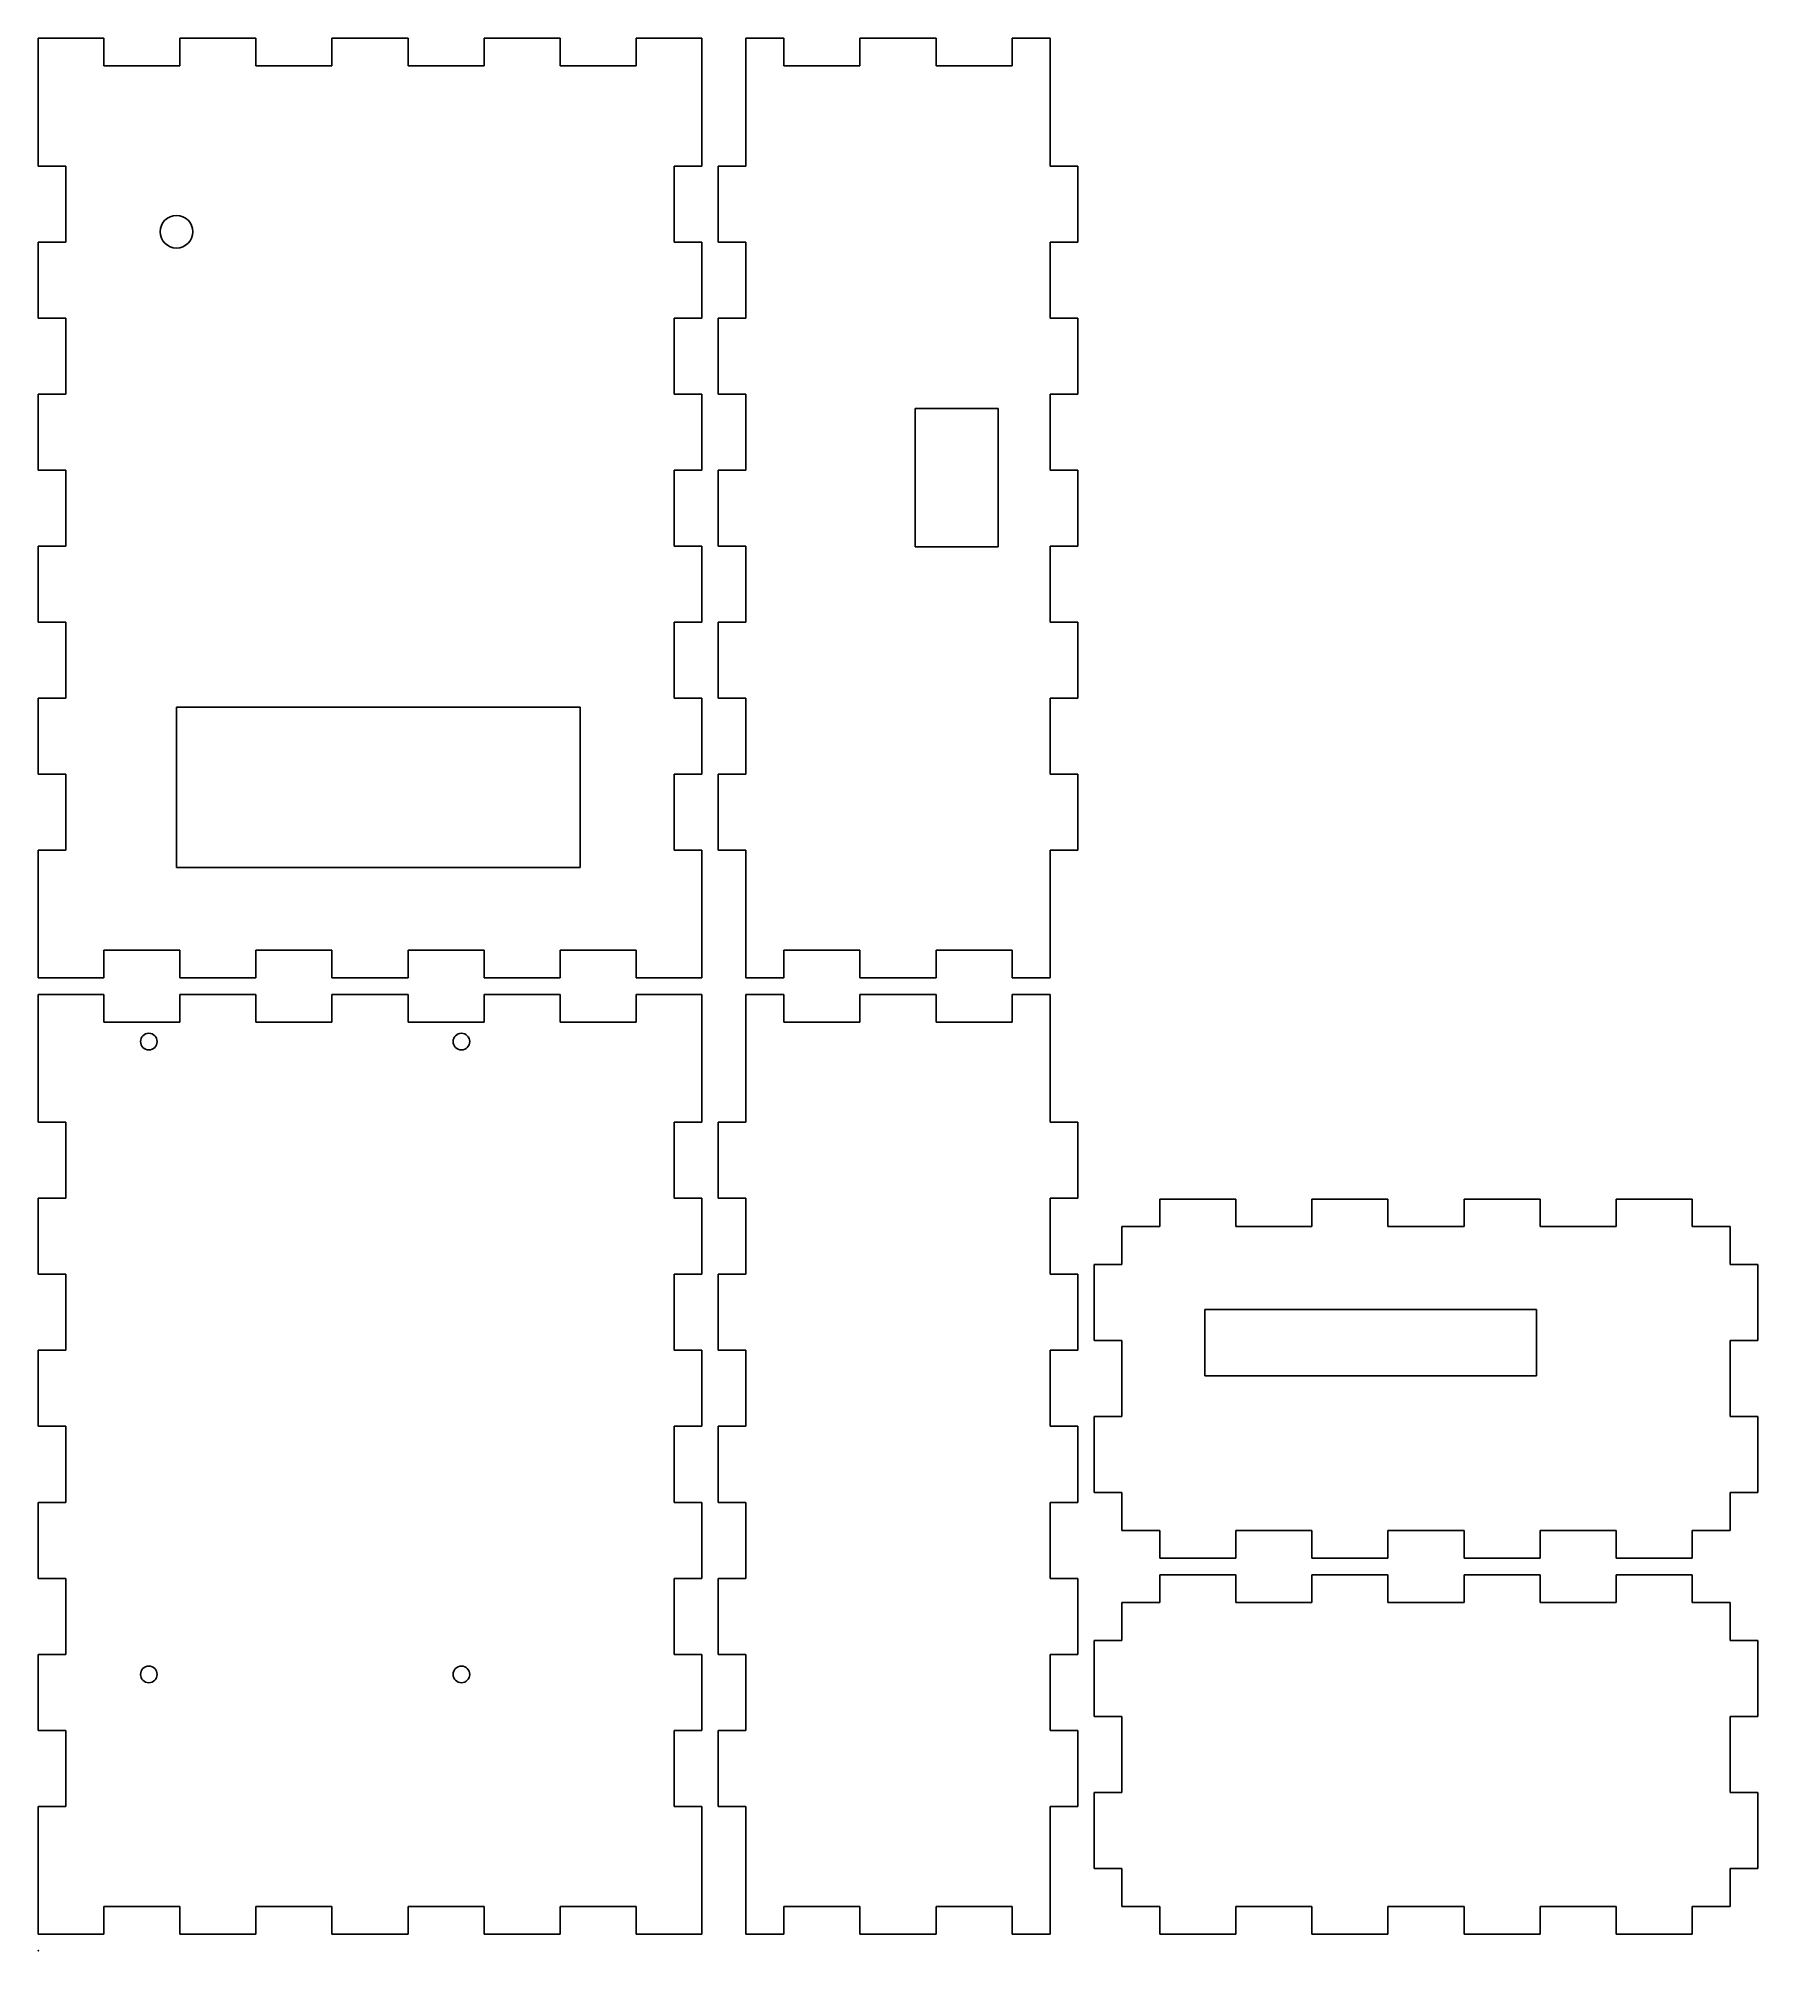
# Model space of a CAD drawing. Header units: centimetres. Extents: x 0 to 31.1, y 0 to 34.6.
import ezdxf

# ---------------------------------------------------------------- set-up
doc = ezdxf.new("R2010")
doc.units = ezdxf.units.CM
doc.header["$MEASUREMENT"] = 0
for name, color, linetype in [('box_box_ii v2_back_outsideCutPath', 7, 'Continuous'), ('box_box_ii v2_bottom_outsideCutPath', 7, 'Continuous'), ('box_box_ii v2_front_outsideCutPath', 7, 'Continuous'), ('box_box_ii v2_left_outsideCutPath', 7, 'Continuous'), ('box_box_ii v2_right_outsideCutPath', 7, 'Continuous'), ('box_box_ii v2_Sketch10', 7, 'Continuous'), ('box_box_ii v2_Sketch11', 7, 'Continuous'), ('box_box_ii v2_Sketch12', 7, 'Continuous'), ('box_box_ii v2_Sketch7', 7, 'Continuous'), ('box_box_ii v2_Sketch8', 7, 'Continuous'), ('box_box_ii v2_Sketch9', 7, 'Continuous'), ('box_box_ii v2_top_outsideCutPath', 7, 'Continuous')]:
    doc.layers.add(name, color=color, linetype=linetype)

msp = doc.modelspace()

# ---------------------------------------------------------------- linework, layer by layer
at = {"layer": 'box_box_ii v2_back_outsideCutPath'}
for p, q in [((0, 34.6), (0, 32.2875)), ((1.1875, 34.6), (0, 34.6)), ((1.1875, 34.1), (1.1875, 34.6)), ((2.5625, 34.6), (2.5625, 34.1)), ((3.9375, 34.6), (2.5625, 34.6)), ((3.9375, 34.1), (3.9375, 34.6)), ((6.6875, 34.6), (5.3125, 34.6)), ((5.3125, 34.6), (5.3125, 34.1)), ((6.6875, 34.1), (6.6875, 34.6)), ((9.4375, 34.6), (8.0625, 34.6)), ((8.0625, 34.6), (8.0625, 34.1)), ((9.4375, 34.1), (9.4375, 34.6)), ((12, 34.6), (10.8125, 34.6)), ((10.8125, 34.6), (10.8125, 34.1)), ((12, 33.6625), (12, 34.6)), ((2.5625, 34.1), (1.1875, 34.1)), ((5.3125, 34.1), (3.9375, 34.1)), ((8.0625, 34.1), (6.6875, 34.1)), ((10.8125, 34.1), (9.4375, 34.1)), ((12, 32.2875), (12, 33.6625)), ((0, 32.2875), (0.5, 32.2875)), ((0.5, 32.2875), (0.5, 30.9125)), ((11.5, 30.9125), (11.5, 32.2875)), ((11.5, 32.2875), (12, 32.2875)), ((0, 30.9125), (0, 29.5375)), ((0.5, 30.9125), (0, 30.9125)), ((12, 30.9125), (11.5, 30.9125)), ((12, 29.5375), (12, 30.9125)), ((0, 29.5375), (0.5, 29.5375)), ((0.5, 29.5375), (0.5, 28.1625)), ((11.5, 28.1625), (11.5, 29.5375)), ((11.5, 29.5375), (12, 29.5375)), ((0, 28.1625), (0, 26.7875)), ((0.5, 28.1625), (0, 28.1625)), ((12, 28.1625), (11.5, 28.1625)), ((12, 26.7875), (12, 28.1625)), ((0, 26.7875), (0.5, 26.7875)), ((0.5, 26.7875), (0.5, 25.4125)), ((11.5, 25.4125), (11.5, 26.7875)), ((11.5, 26.7875), (12, 26.7875)), ((0.5, 25.4125), (0, 25.4125)), ((0, 25.4125), (0, 24.0375)), ((12, 25.4125), (11.5, 25.4125)), ((12, 24.0375), (12, 25.4125)), ((0, 24.0375), (0.5, 24.0375)), ((0.5, 24.0375), (0.5, 22.6625)), ((11.5, 22.6625), (11.5, 24.0375)), ((11.5, 24.0375), (12, 24.0375)), ((0, 22.6625), (0, 21.2875)), ((0.5, 22.6625), (0, 22.6625)), ((12, 22.6625), (11.5, 22.6625)), ((12, 21.2875), (12, 22.6625)), ((0, 21.2875), (0.5, 21.2875)), ((0.5, 21.2875), (0.5, 19.9125)), ((11.5, 19.9125), (11.5, 21.2875)), ((11.5, 21.2875), (12, 21.2875)), ((0.5, 19.9125), (0, 19.9125)), ((0, 19.9125), (0, 18.5375)), ((12, 19.9125), (11.5, 19.9125)), ((12, 17.6), (12, 19.9125)), ((0, 18.5375), (0, 17.6)), ((1.1875, 18.1), (2.5625, 18.1)), ((1.1875, 17.6), (1.1875, 18.1)), ((2.5625, 18.1), (2.5625, 17.6)), ((3.9375, 17.6), (3.9375, 18.1)), ((3.9375, 18.1), (5.3125, 18.1)), ((5.3125, 18.1), (5.3125, 17.6)), ((6.6875, 18.1), (8.0625, 18.1)), ((6.6875, 17.6), (6.6875, 18.1)), ((8.0625, 18.1), (8.0625, 17.6)), ((9.4375, 17.6), (9.4375, 18.1)), ((9.4375, 18.1), (10.8125, 18.1)), ((10.8125, 18.1), (10.8125, 17.6)), ((0, 17.6), (1.1875, 17.6)), ((2.5625, 17.6), (3.9375, 17.6)), ((5.3125, 17.6), (6.6875, 17.6)), ((8.0625, 17.6), (9.4375, 17.6)), ((10.8125, 17.6), (12, 17.6))]:
    msp.add_line(p, q, dxfattribs=at)
at = {"layer": 'box_box_ii v2_bottom_outsideCutPath'}
for p, q in [((20.2875, 13.6), (20.2875, 13.1)), ((21.6625, 13.6), (20.2875, 13.6)), ((21.6625, 13.1), (21.6625, 13.6)), ((24.4125, 13.6), (23.0375, 13.6)), ((23.0375, 13.6), (23.0375, 13.1)), ((24.4125, 13.1), (24.4125, 13.6)), ((27.1625, 13.6), (25.7875, 13.6)), ((25.7875, 13.6), (25.7875, 13.1)), ((27.1625, 13.1), (27.1625, 13.6)), ((29.9125, 13.6), (28.5375, 13.6)), ((28.5375, 13.6), (28.5375, 13.1)), ((29.9125, 13.1), (29.9125, 13.6)), ((19.6, 13.1), (19.6, 12.4125)), ((20.2875, 13.1), (19.6, 13.1)), ((23.0375, 13.1), (21.6625, 13.1)), ((25.7875, 13.1), (24.4125, 13.1)), ((28.5375, 13.1), (27.1625, 13.1)), ((30.6, 13.1), (29.9125, 13.1)), ((30.6, 12.4125), (30.6, 13.1)), ((19.1, 12.4125), (19.1, 11.0375)), ((19.6, 12.4125), (19.1, 12.4125)), ((31.1, 12.4125), (30.6, 12.4125)), ((31.1, 11.0375), (31.1, 12.4125)), ((19.1, 11.0375), (19.6, 11.0375)), ((19.6, 11.0375), (19.6, 9.6625)), ((30.6, 9.6625), (30.6, 11.0375)), ((30.6, 11.0375), (31.1, 11.0375)), ((19.6, 9.6625), (19.1, 9.6625)), ((19.1, 9.6625), (19.1, 8.2875)), ((31.1, 9.6625), (30.6, 9.6625)), ((31.1, 8.2875), (31.1, 9.6625)), ((19.1, 8.2875), (19.6, 8.2875)), ((19.6, 8.2875), (19.6, 7.6)), ((30.6, 7.6), (30.6, 8.2875)), ((30.6, 8.2875), (31.1, 8.2875)), ((19.6, 7.6), (20.2875, 7.6)), ((20.2875, 7.6), (20.2875, 7.1)), ((21.6625, 7.6), (23.0375, 7.6)), ((21.6625, 7.1), (21.6625, 7.6)), ((23.0375, 7.6), (23.0375, 7.1)), ((24.4125, 7.6), (25.7875, 7.6)), ((24.4125, 7.1), (24.4125, 7.6)), ((25.7875, 7.6), (25.7875, 7.1)), ((27.1625, 7.6), (28.5375, 7.6)), ((27.1625, 7.1), (27.1625, 7.6)), ((28.5375, 7.6), (28.5375, 7.1)), ((29.9125, 7.6), (30.6, 7.6)), ((29.9125, 7.1), (29.9125, 7.6)), ((20.2875, 7.1), (21.6625, 7.1)), ((23.0375, 7.1), (24.4125, 7.1)), ((25.7875, 7.1), (27.1625, 7.1)), ((28.5375, 7.1), (29.9125, 7.1))]:
    msp.add_line(p, q, dxfattribs=at)
at = {"layer": 'box_box_ii v2_front_outsideCutPath'}
for p, q in [((0, 17.3), (0, 14.9875)), ((1.1875, 17.3), (0, 17.3)), ((1.1875, 16.8), (1.1875, 17.3)), ((3.9375, 17.3), (2.5625, 17.3)), ((2.5625, 17.3), (2.5625, 16.8)), ((3.9375, 16.8), (3.9375, 17.3)), ((5.3125, 17.3), (5.3125, 16.8)), ((6.6875, 17.3), (5.3125, 17.3)), ((6.6875, 16.8), (6.6875, 17.3)), ((9.4375, 17.3), (8.0625, 17.3)), ((8.0625, 17.3), (8.0625, 16.8)), ((9.4375, 16.8), (9.4375, 17.3)), ((12, 17.3), (10.8125, 17.3)), ((10.8125, 17.3), (10.8125, 16.8)), ((12, 16.3625), (12, 17.3)), ((2.5625, 16.8), (1.1875, 16.8)), ((5.3125, 16.8), (3.9375, 16.8)), ((8.0625, 16.8), (6.6875, 16.8)), ((10.8125, 16.8), (9.4375, 16.8)), ((12, 14.9875), (12, 16.3625)), ((0, 14.9875), (0.5, 14.9875)), ((0.5, 14.9875), (0.5, 13.6125)), ((11.5, 13.6125), (11.5, 14.9875)), ((11.5, 14.9875), (12, 14.9875)), ((0.5, 13.6125), (0, 13.6125)), ((0, 13.6125), (0, 12.2375)), ((12, 13.6125), (11.5, 13.6125)), ((12, 12.2375), (12, 13.6125)), ((0, 12.2375), (0.5, 12.2375)), ((0.5, 12.2375), (0.5, 10.8625)), ((11.5, 10.8625), (11.5, 12.2375)), ((11.5, 12.2375), (12, 12.2375)), ((0.5, 10.8625), (0, 10.8625)), ((0, 10.8625), (0, 9.4875)), ((12, 10.8625), (11.5, 10.8625)), ((12, 9.4875), (12, 10.8625)), ((0, 9.4875), (0.5, 9.4875)), ((0.5, 9.4875), (0.5, 8.1125)), ((11.5, 8.1125), (11.5, 9.4875)), ((11.5, 9.4875), (12, 9.4875)), ((0.5, 8.1125), (0, 8.1125)), ((0, 8.1125), (0, 6.7375)), ((12, 8.1125), (11.5, 8.1125)), ((12, 6.7375), (12, 8.1125)), ((0, 6.7375), (0.5, 6.7375)), ((0.5, 6.7375), (0.5, 5.3625)), ((11.5, 5.3625), (11.5, 6.7375)), ((11.5, 6.7375), (12, 6.7375)), ((0, 5.3625), (0, 3.9875)), ((0.5, 5.3625), (0, 5.3625)), ((12, 5.3625), (11.5, 5.3625)), ((12, 3.9875), (12, 5.3625)), ((0, 3.9875), (0.5, 3.9875)), ((0.5, 3.9875), (0.5, 2.6125)), ((11.5, 3.9875), (12, 3.9875)), ((11.5, 2.6125), (11.5, 3.9875)), ((0, 2.6125), (0, 1.2375)), ((0.5, 2.6125), (0, 2.6125)), ((12, 2.6125), (11.5, 2.6125)), ((12, 0.3), (12, 2.6125)), ((0, 1.2375), (0, 0.3)), ((1.1875, 0.3), (1.1875, 0.8)), ((1.1875, 0.8), (2.5625, 0.8)), ((2.5625, 0.8), (2.5625, 0.3)), ((3.9375, 0.3), (3.9375, 0.8)), ((3.9375, 0.8), (5.3125, 0.8)), ((5.3125, 0.8), (5.3125, 0.3)), ((6.6875, 0.8), (8.0625, 0.8)), ((6.6875, 0.3), (6.6875, 0.8)), ((8.0625, 0.8), (8.0625, 0.3)), ((9.4375, 0.3), (9.4375, 0.8)), ((9.4375, 0.8), (10.8125, 0.8)), ((10.8125, 0.8), (10.8125, 0.3)), ((0, 0.3), (1.1875, 0.3)), ((2.5625, 0.3), (3.9375, 0.3)), ((5.3125, 0.3), (6.6875, 0.3)), ((8.0625, 0.3), (9.4375, 0.3)), ((10.8125, 0.3), (12, 0.3))]:
    msp.add_line(p, q, dxfattribs=at)
at = {"layer": 'box_box_ii v2_left_outsideCutPath'}
for p, q in [((12.8, 17.3), (12.8, 14.9875)), ((13.4875, 17.3), (12.8, 17.3)), ((13.4875, 16.8), (13.4875, 17.3)), ((16.2375, 17.3), (14.8625, 17.3)), ((14.8625, 17.3), (14.8625, 16.8)), ((16.2375, 16.8), (16.2375, 17.3)), ((18.3, 17.3), (17.6125, 17.3)), ((17.6125, 17.3), (17.6125, 16.8)), ((18.3, 16.3625), (18.3, 17.3)), ((14.8625, 16.8), (13.4875, 16.8)), ((17.6125, 16.8), (16.2375, 16.8)), ((18.3, 14.9875), (18.3, 16.3625)), ((12.3, 14.9875), (12.3, 13.6125)), ((12.8, 14.9875), (12.3, 14.9875)), ((18.8, 14.9875), (18.3, 14.9875)), ((18.8, 13.6125), (18.8, 14.9875)), ((12.3, 13.6125), (12.8, 13.6125)), ((12.8, 13.6125), (12.8, 12.2375)), ((18.3, 12.2375), (18.3, 13.6125)), ((18.3, 13.6125), (18.8, 13.6125)), ((12.3, 12.2375), (12.3, 10.8625)), ((12.8, 12.2375), (12.3, 12.2375)), ((18.8, 12.2375), (18.3, 12.2375)), ((18.8, 10.8625), (18.8, 12.2375)), ((12.3, 10.8625), (12.8, 10.8625)), ((12.8, 10.8625), (12.8, 9.4875)), ((18.3, 9.4875), (18.3, 10.8625)), ((18.3, 10.8625), (18.8, 10.8625)), ((12.3, 9.4875), (12.3, 8.1125)), ((12.8, 9.4875), (12.3, 9.4875)), ((18.8, 9.4875), (18.3, 9.4875)), ((18.8, 8.1125), (18.8, 9.4875)), ((12.3, 8.1125), (12.8, 8.1125)), ((12.8, 8.1125), (12.8, 6.7375)), ((18.3, 6.7375), (18.3, 8.1125)), ((18.3, 8.1125), (18.8, 8.1125)), ((12.8, 6.7375), (12.3, 6.7375)), ((12.3, 6.7375), (12.3, 5.3625)), ((18.8, 6.7375), (18.3, 6.7375)), ((18.8, 5.3625), (18.8, 6.7375)), ((12.3, 5.3625), (12.8, 5.3625)), ((12.8, 5.3625), (12.8, 3.9875)), ((18.3, 3.9875), (18.3, 5.3625)), ((18.3, 5.3625), (18.8, 5.3625)), ((12.8, 3.9875), (12.3, 3.9875)), ((12.3, 3.9875), (12.3, 2.6125)), ((18.8, 3.9875), (18.3, 3.9875)), ((18.8, 2.6125), (18.8, 3.9875)), ((12.3, 2.6125), (12.8, 2.6125)), ((12.8, 2.6125), (12.8, 1.2375)), ((18.3, 0.3), (18.3, 2.6125)), ((18.3, 2.6125), (18.8, 2.6125)), ((12.8, 1.2375), (12.8, 0.3)), ((13.4875, 0.3), (13.4875, 0.8)), ((13.4875, 0.8), (14.8625, 0.8)), ((14.8625, 0.8), (14.8625, 0.3)), ((16.2375, 0.3), (16.2375, 0.8)), ((16.2375, 0.8), (17.6125, 0.8)), ((17.6125, 0.8), (17.6125, 0.3)), ((12.8, 0.3), (13.4875, 0.3)), ((14.8625, 0.3), (16.2375, 0.3)), ((17.6125, 0.3), (18.3, 0.3))]:
    msp.add_line(p, q, dxfattribs=at)
at = {"layer": 'box_box_ii v2_right_outsideCutPath'}
for p, q in [((12.8, 34.6), (12.8, 32.2875)), ((13.4875, 34.6), (12.8, 34.6)), ((13.4875, 34.1), (13.4875, 34.6)), ((14.8625, 34.6), (14.8625, 34.1)), ((16.2375, 34.6), (14.8625, 34.6)), ((16.2375, 34.1), (16.2375, 34.6)), ((18.3, 34.6), (17.6125, 34.6)), ((17.6125, 34.6), (17.6125, 34.1)), ((18.3, 33.6625), (18.3, 34.6)), ((14.8625, 34.1), (13.4875, 34.1)), ((17.6125, 34.1), (16.2375, 34.1)), ((18.3, 32.2875), (18.3, 33.6625)), ((12.3, 32.2875), (12.3, 30.9125)), ((12.8, 32.2875), (12.3, 32.2875)), ((18.8, 32.2875), (18.3, 32.2875)), ((18.8, 30.9125), (18.8, 32.2875)), ((12.3, 30.9125), (12.8, 30.9125)), ((12.8, 30.9125), (12.8, 29.5375)), ((18.3, 29.5375), (18.3, 30.9125)), ((18.3, 30.9125), (18.8, 30.9125)), ((12.8, 29.5375), (12.3, 29.5375)), ((12.3, 29.5375), (12.3, 28.1625)), ((18.8, 29.5375), (18.3, 29.5375)), ((18.8, 28.1625), (18.8, 29.5375)), ((12.3, 28.1625), (12.8, 28.1625)), ((12.8, 28.1625), (12.8, 26.7875)), ((18.3, 26.7875), (18.3, 28.1625)), ((18.3, 28.1625), (18.8, 28.1625)), ((12.8, 26.7875), (12.3, 26.7875)), ((12.3, 26.7875), (12.3, 25.4125)), ((18.8, 26.7875), (18.3, 26.7875)), ((18.8, 25.4125), (18.8, 26.7875)), ((12.3, 25.4125), (12.8, 25.4125)), ((12.8, 25.4125), (12.8, 24.0375)), ((18.3, 24.0375), (18.3, 25.4125)), ((18.3, 25.4125), (18.8, 25.4125)), ((12.8, 24.0375), (12.3, 24.0375)), ((12.3, 24.0375), (12.3, 22.6625)), ((18.8, 24.0375), (18.3, 24.0375)), ((18.8, 22.6625), (18.8, 24.0375)), ((12.3, 22.6625), (12.8, 22.6625)), ((12.8, 22.6625), (12.8, 21.2875)), ((18.3, 21.2875), (18.3, 22.6625)), ((18.3, 22.6625), (18.8, 22.6625)), ((12.8, 21.2875), (12.3, 21.2875)), ((12.3, 21.2875), (12.3, 19.9125)), ((18.8, 21.2875), (18.3, 21.2875)), ((18.8, 19.9125), (18.8, 21.2875)), ((12.3, 19.9125), (12.8, 19.9125)), ((12.8, 19.9125), (12.8, 18.5375)), ((18.3, 17.6), (18.3, 19.9125)), ((18.3, 19.9125), (18.8, 19.9125)), ((12.8, 18.5375), (12.8, 17.6)), ((13.4875, 17.6), (13.4875, 18.1)), ((13.4875, 18.1), (14.8625, 18.1)), ((14.8625, 18.1), (14.8625, 17.6)), ((16.2375, 17.6), (16.2375, 18.1)), ((16.2375, 18.1), (17.6125, 18.1)), ((17.6125, 18.1), (17.6125, 17.6)), ((12.8, 17.6), (13.4875, 17.6)), ((14.8625, 17.6), (16.2375, 17.6)), ((17.6125, 17.6), (18.3, 17.6))]:
    msp.add_line(p, q, dxfattribs=at)
at = {"layer": 'box_box_ii v2_Sketch10'}
for p, q in [((13.4875, 34.6, 0.5), (12.8, 34.6, 0.5)), ((12.8, 34.6, 0.5), (12.8, 32.2875, 0.5)), ((13.4875, 34.1, 0.5), (13.4875, 34.6, 0.5)), ((14.8625, 34.6, 0.5), (14.8625, 34.1, 0.5)), ((16.2375, 34.6, 0.5), (14.8625, 34.6, 0.5)), ((16.2375, 34.1, 0.5), (16.2375, 34.6, 0.5)), ((18.3, 34.6, 0.5), (17.6125, 34.6, 0.5)), ((17.6125, 34.6, 0.5), (17.6125, 34.1, 0.5)), ((18.3, 32.2875, 0.5), (18.3, 34.6, 0.5)), ((14.8625, 34.1, 0.5), (13.4875, 34.1, 0.5)), ((17.6125, 34.1, 0.5), (16.2375, 34.1, 0.5)), ((12.8, 32.2875, 0.5), (12.3, 32.2875, 0.5)), ((12.3, 32.2875, 0.5), (12.3, 30.9125, 0.5)), ((18.8, 32.2875, 0.5), (18.3, 32.2875, 0.5)), ((18.8, 30.9125, 0.5), (18.8, 32.2875, 0.5)), ((12.3, 30.9125, 0.5), (12.8, 30.9125, 0.5)), ((12.8, 30.9125, 0.5), (12.8, 29.5375, 0.5)), ((18.3, 29.5375, 0.5), (18.3, 30.9125, 0.5)), ((18.3, 30.9125, 0.5), (18.8, 30.9125, 0.5)), ((12.8, 29.5375, 0.5), (12.3, 29.5375, 0.5)), ((12.3, 29.5375, 0.5), (12.3, 28.1625, 0.5)), ((18.8, 29.5375, 0.5), (18.3, 29.5375, 0.5)), ((18.8, 28.1625, 0.5), (18.8, 29.5375, 0.5)), ((12.3, 28.1625, 0.5), (12.8, 28.1625, 0.5)), ((12.8, 28.1625, 0.5), (12.8, 26.7875, 0.5)), ((18.3, 28.1625, 0.5), (18.8, 28.1625, 0.5)), ((18.3, 26.7875, 0.5), (18.3, 28.1625, 0.5)), ((17.36, 27.9, 0.5), (15.86, 27.9, 0.5)), ((15.86, 27.9, 0.5), (15.86, 25.4, 0.5)), ((17.36, 25.4, 0.5), (17.36, 27.9, 0.5)), ((12.3, 26.7875, 0.5), (12.3, 25.4125, 0.5)), ((12.8, 26.7875, 0.5), (12.3, 26.7875, 0.5)), ((18.8, 26.7875, 0.5), (18.3, 26.7875, 0.5)), ((18.8, 25.4125, 0.5), (18.8, 26.7875, 0.5)), ((12.3, 25.4125, 0.5), (12.8, 25.4125, 0.5)), ((12.8, 25.4125, 0.5), (12.8, 24.0375, 0.5)), ((15.86, 25.4, 0.5), (17.36, 25.4, 0.5)), ((18.3, 24.0375, 0.5), (18.3, 25.4125, 0.5)), ((18.3, 25.4125, 0.5), (18.8, 25.4125, 0.5)), ((12.3, 24.0375, 0.5), (12.3, 22.6625, 0.5)), ((12.8, 24.0375, 0.5), (12.3, 24.0375, 0.5)), ((18.8, 24.0375, 0.5), (18.3, 24.0375, 0.5)), ((18.8, 22.6625, 0.5), (18.8, 24.0375, 0.5)), ((12.3, 22.6625, 0.5), (12.8, 22.6625, 0.5)), ((12.8, 22.6625, 0.5), (12.8, 21.2875, 0.5)), ((18.3, 22.6625, 0.5), (18.8, 22.6625, 0.5)), ((18.3, 21.2875, 0.5), (18.3, 22.6625, 0.5)), ((12.8, 21.2875, 0.5), (12.3, 21.2875, 0.5)), ((12.3, 21.2875, 0.5), (12.3, 19.9125, 0.5)), ((18.8, 21.2875, 0.5), (18.3, 21.2875, 0.5)), ((18.8, 19.9125, 0.5), (18.8, 21.2875, 0.5)), ((12.3, 19.9125, 0.5), (12.8, 19.9125, 0.5)), ((12.8, 19.9125, 0.5), (12.8, 17.6, 0.5)), ((18.3, 17.6, 0.5), (18.3, 19.9125, 0.5)), ((18.3, 19.9125, 0.5), (18.8, 19.9125, 0.5)), ((13.4875, 18.1, 0.5), (14.8625, 18.1, 0.5)), ((13.4875, 17.6, 0.5), (13.4875, 18.1, 0.5)), ((14.8625, 18.1, 0.5), (14.8625, 17.6, 0.5)), ((16.2375, 18.1, 0.5), (17.6125, 18.1, 0.5)), ((16.2375, 17.6, 0.5), (16.2375, 18.1, 0.5)), ((17.6125, 18.1, 0.5), (17.6125, 17.6, 0.5)), ((12.8, 17.6, 0.5), (13.4875, 17.6, 0.5)), ((14.8625, 17.6, 0.5), (16.2375, 17.6, 0.5)), ((17.6125, 17.6, 0.5), (18.3, 17.6, 0.5))]:
    msp.add_line(p, q, dxfattribs=at)
msp.add_point((0, 0, 0.5), dxfattribs=at)
at = {"layer": 'box_box_ii v2_Sketch11'}
for p, q in [((20.2875, 13.6, 0.5), (20.2875, 13.1, 0.5)), ((21.6625, 13.6, 0.5), (20.2875, 13.6, 0.5)), ((21.6625, 13.1, 0.5), (21.6625, 13.6, 0.5)), ((23.0375, 13.6, 0.5), (23.0375, 13.1, 0.5)), ((24.4125, 13.6, 0.5), (23.0375, 13.6, 0.5)), ((24.4125, 13.1, 0.5), (24.4125, 13.6, 0.5)), ((27.1625, 13.6, 0.5), (25.7875, 13.6, 0.5)), ((25.7875, 13.6, 0.5), (25.7875, 13.1, 0.5)), ((27.1625, 13.1, 0.5), (27.1625, 13.6, 0.5)), ((28.5375, 13.6, 0.5), (28.5375, 13.1, 0.5)), ((29.9125, 13.6, 0.5), (28.5375, 13.6, 0.5)), ((29.9125, 13.1, 0.5), (29.9125, 13.6, 0.5)), ((20.2875, 13.1, 0.5), (19.6, 13.1, 0.5)), ((19.6, 13.1, 0.5), (19.6, 12.4125, 0.5)), ((23.0375, 13.1, 0.5), (21.6625, 13.1, 0.5)), ((25.7875, 13.1, 0.5), (24.4125, 13.1, 0.5)), ((28.5375, 13.1, 0.5), (27.1625, 13.1, 0.5)), ((30.6, 13.1, 0.5), (29.9125, 13.1, 0.5)), ((30.6, 12.4125, 0.5), (30.6, 13.1, 0.5)), ((19.6, 12.4125, 0.5), (19.1, 12.4125, 0.5)), ((19.1, 12.4125, 0.5), (19.1, 11.0375, 0.5)), ((31.1, 12.4125, 0.5), (30.6, 12.4125, 0.5)), ((31.1, 11.0375, 0.5), (31.1, 12.4125, 0.5)), ((21.1, 11.6, 0.5), (21.1, 10.4, 0.5)), ((27.1, 11.6, 0.5), (21.1, 11.6, 0.5)), ((27.1, 10.4, 0.5), (27.1, 11.6, 0.5)), ((19.1, 11.0375, 0.5), (19.6, 11.0375, 0.5)), ((19.6, 11.0375, 0.5), (19.6, 9.6625, 0.5)), ((30.6, 11.0375, 0.5), (31.1, 11.0375, 0.5)), ((30.6, 9.6625, 0.5), (30.6, 11.0375, 0.5)), ((21.1, 10.4, 0.5), (27.1, 10.4, 0.5)), ((19.1, 9.6625, 0.5), (19.1, 8.2875, 0.5)), ((19.6, 9.6625, 0.5), (19.1, 9.6625, 0.5)), ((31.1, 9.6625, 0.5), (30.6, 9.6625, 0.5)), ((31.1, 8.2875, 0.5), (31.1, 9.6625, 0.5)), ((19.1, 8.2875, 0.5), (19.6, 8.2875, 0.5)), ((19.6, 8.2875, 0.5), (19.6, 7.6, 0.5)), ((30.6, 7.6, 0.5), (30.6, 8.2875, 0.5)), ((30.6, 8.2875, 0.5), (31.1, 8.2875, 0.5)), ((19.6, 7.6, 0.5), (20.2875, 7.6, 0.5)), ((20.2875, 7.6, 0.5), (20.2875, 7.1, 0.5)), ((21.6625, 7.1, 0.5), (21.6625, 7.6, 0.5)), ((21.6625, 7.6, 0.5), (23.0375, 7.6, 0.5)), ((23.0375, 7.6, 0.5), (23.0375, 7.1, 0.5)), ((24.4125, 7.1, 0.5), (24.4125, 7.6, 0.5)), ((24.4125, 7.6, 0.5), (25.7875, 7.6, 0.5)), ((25.7875, 7.6, 0.5), (25.7875, 7.1, 0.5)), ((27.1625, 7.6, 0.5), (28.5375, 7.6, 0.5)), ((27.1625, 7.1, 0.5), (27.1625, 7.6, 0.5)), ((28.5375, 7.6, 0.5), (28.5375, 7.1, 0.5)), ((29.9125, 7.6, 0.5), (30.6, 7.6, 0.5)), ((29.9125, 7.1, 0.5), (29.9125, 7.6, 0.5)), ((20.2875, 7.1, 0.5), (21.6625, 7.1, 0.5)), ((23.0375, 7.1, 0.5), (24.4125, 7.1, 0.5)), ((25.7875, 7.1, 0.5), (27.1625, 7.1, 0.5)), ((28.5375, 7.1, 0.5), (29.9125, 7.1, 0.5))]:
    msp.add_line(p, q, dxfattribs=at)
msp.add_point((0, 0, 0.5), dxfattribs=at)
at = {"layer": 'box_box_ii v2_Sketch12'}
for p, q in [((0, 34.6, 0.5), (0, 32.2875, 0.5)), ((1.1875, 34.6, 0.5), (0, 34.6, 0.5)), ((1.1875, 34.1, 0.5), (1.1875, 34.6, 0.5)), ((3.9375, 34.6, 0.5), (2.5625, 34.6, 0.5)), ((2.5625, 34.6, 0.5), (2.5625, 34.1, 0.5)), ((3.9375, 34.1, 0.5), (3.9375, 34.6, 0.5)), ((6.6875, 34.6, 0.5), (5.3125, 34.6, 0.5)), ((5.3125, 34.6, 0.5), (5.3125, 34.1, 0.5)), ((6.6875, 34.1, 0.5), (6.6875, 34.6, 0.5)), ((9.4375, 34.6, 0.5), (8.0625, 34.6, 0.5)), ((8.0625, 34.6, 0.5), (8.0625, 34.1, 0.5)), ((9.4375, 34.1, 0.5), (9.4375, 34.6, 0.5)), ((10.8125, 34.6, 0.5), (10.8125, 34.1, 0.5)), ((12, 34.6, 0.5), (10.8125, 34.6, 0.5)), ((12, 32.2875, 0.5), (12, 34.6, 0.5)), ((2.5625, 34.1, 0.5), (1.1875, 34.1, 0.5)), ((5.3125, 34.1, 0.5), (3.9375, 34.1, 0.5)), ((8.0625, 34.1, 0.5), (6.6875, 34.1, 0.5)), ((10.8125, 34.1, 0.5), (9.4375, 34.1, 0.5)), ((0, 32.2875, 0.5), (0.5, 32.2875, 0.5)), ((0.5, 32.2875, 0.5), (0.5, 30.9125, 0.5)), ((11.5, 32.2875, 0.5), (12, 32.2875, 0.5)), ((11.5, 30.9125, 0.5), (11.5, 32.2875, 0.5)), ((0, 30.9125, 0.5), (0, 29.5375, 0.5)), ((0.5, 30.9125, 0.5), (0, 30.9125, 0.5)), ((12, 30.9125, 0.5), (11.5, 30.9125, 0.5)), ((12, 29.5375, 0.5), (12, 30.9125, 0.5)), ((0, 29.5375, 0.5), (0.5, 29.5375, 0.5)), ((0.5, 29.5375, 0.5), (0.5, 28.1625, 0.5)), ((11.5, 28.1625, 0.5), (11.5, 29.5375, 0.5)), ((11.5, 29.5375, 0.5), (12, 29.5375, 0.5)), ((0, 28.1625, 0.5), (0, 26.7875, 0.5)), ((0.5, 28.1625, 0.5), (0, 28.1625, 0.5)), ((12, 28.1625, 0.5), (11.5, 28.1625, 0.5)), ((12, 26.7875, 0.5), (12, 28.1625, 0.5)), ((0, 26.7875, 0.5), (0.5, 26.7875, 0.5)), ((0.5, 26.7875, 0.5), (0.5, 25.4125, 0.5)), ((11.5, 26.7875, 0.5), (12, 26.7875, 0.5)), ((11.5, 25.4125, 0.5), (11.5, 26.7875, 0.5)), ((0.5, 25.4125, 0.5), (0, 25.4125, 0.5)), ((0, 25.4125, 0.5), (0, 24.0375, 0.5)), ((12, 25.4125, 0.5), (11.5, 25.4125, 0.5)), ((12, 24.0375, 0.5), (12, 25.4125, 0.5)), ((0, 24.0375, 0.5), (0.5, 24.0375, 0.5)), ((0.5, 24.0375, 0.5), (0.5, 22.6625, 0.5)), ((11.5, 22.6625, 0.5), (11.5, 24.0375, 0.5)), ((11.5, 24.0375, 0.5), (12, 24.0375, 0.5)), ((0.5, 22.6625, 0.5), (0, 22.6625, 0.5)), ((0, 22.6625, 0.5), (0, 21.2875, 0.5)), ((2.5, 22.5, 0.5), (9.8, 22.5, 0.5)), ((2.5, 19.6, 0.5), (2.5, 22.5, 0.5)), ((9.8, 22.5, 0.5), (9.8, 19.6, 0.5)), ((12, 22.6625, 0.5), (11.5, 22.6625, 0.5)), ((12, 21.2875, 0.5), (12, 22.6625, 0.5)), ((0, 21.2875, 0.5), (0.5, 21.2875, 0.5)), ((0.5, 21.2875, 0.5), (0.5, 19.9125, 0.5)), ((11.5, 21.2875, 0.5), (12, 21.2875, 0.5)), ((11.5, 19.9125, 0.5), (11.5, 21.2875, 0.5)), ((0.5, 19.9125, 0.5), (0, 19.9125, 0.5)), ((0, 19.9125, 0.5), (0, 17.6, 0.5)), ((12, 19.9125, 0.5), (11.5, 19.9125, 0.5)), ((12, 17.6, 0.5), (12, 19.9125, 0.5)), ((9.8, 19.6, 0.5), (2.5, 19.6, 0.5)), ((1.1875, 17.6, 0.5), (1.1875, 18.1, 0.5)), ((1.1875, 18.1, 0.5), (2.5625, 18.1, 0.5)), ((2.5625, 18.1, 0.5), (2.5625, 17.6, 0.5)), ((3.9375, 18.1, 0.5), (5.3125, 18.1, 0.5)), ((3.9375, 17.6, 0.5), (3.9375, 18.1, 0.5)), ((5.3125, 18.1, 0.5), (5.3125, 17.6, 0.5)), ((6.6875, 17.6, 0.5), (6.6875, 18.1, 0.5)), ((6.6875, 18.1, 0.5), (8.0625, 18.1, 0.5)), ((8.0625, 18.1, 0.5), (8.0625, 17.6, 0.5)), ((9.4375, 17.6, 0.5), (9.4375, 18.1, 0.5)), ((9.4375, 18.1, 0.5), (10.8125, 18.1, 0.5)), ((10.8125, 18.1, 0.5), (10.8125, 17.6, 0.5)), ((0, 17.6, 0.5), (1.1875, 17.6, 0.5)), ((2.5625, 17.6, 0.5), (3.9375, 17.6, 0.5)), ((5.3125, 17.6, 0.5), (6.6875, 17.6, 0.5)), ((8.0625, 17.6, 0.5), (9.4375, 17.6, 0.5)), ((10.8125, 17.6, 0.5), (12, 17.6, 0.5))]:
    msp.add_line(p, q, dxfattribs=at)
msp.add_circle((2.5, 31.1, 0.5), 0.295, dxfattribs=at)
msp.add_point((0, 0, 0.5), dxfattribs=at)
at = {"layer": 'box_box_ii v2_Sketch7'}
msp.add_point((0, 0), dxfattribs=at)
at = {"layer": 'box_box_ii v2_Sketch8'}
for p, q in [((1.1875, 17.3, 0.5), (0, 17.3, 0.5)), ((0, 17.3, 0.5), (0, 14.9875, 0.5)), ((1.1875, 16.8, 0.5), (1.1875, 17.3, 0.5)), ((2.5625, 17.3, 0.5), (2.5625, 16.8, 0.5)), ((3.9375, 17.3, 0.5), (2.5625, 17.3, 0.5)), ((3.9375, 16.8, 0.5), (3.9375, 17.3, 0.5)), ((5.3125, 17.3, 0.5), (5.3125, 16.8, 0.5)), ((6.6875, 17.3, 0.5), (5.3125, 17.3, 0.5)), ((6.6875, 16.8, 0.5), (6.6875, 17.3, 0.5)), ((9.4375, 17.3, 0.5), (8.0625, 17.3, 0.5)), ((8.0625, 17.3, 0.5), (8.0625, 16.8, 0.5)), ((9.4375, 16.8, 0.5), (9.4375, 17.3, 0.5)), ((12, 17.3, 0.5), (10.8125, 17.3, 0.5)), ((10.8125, 17.3, 0.5), (10.8125, 16.8, 0.5)), ((12, 14.9875, 0.5), (12, 17.3, 0.5)), ((2.5625, 16.8, 0.5), (1.1875, 16.8, 0.5)), ((5.3125, 16.8, 0.5), (3.9375, 16.8, 0.5)), ((8.0625, 16.8, 0.5), (6.6875, 16.8, 0.5)), ((10.8125, 16.8, 0.5), (9.4375, 16.8, 0.5)), ((0, 14.9875, 0.5), (0.5, 14.9875, 0.5)), ((0.5, 14.9875, 0.5), (0.5, 13.6125, 0.5)), ((11.5, 13.6125, 0.5), (11.5, 14.9875, 0.5)), ((11.5, 14.9875, 0.5), (12, 14.9875, 0.5)), ((0.5, 13.6125, 0.5), (0, 13.6125, 0.5)), ((0, 13.6125, 0.5), (0, 12.2375, 0.5)), ((12, 13.6125, 0.5), (11.5, 13.6125, 0.5)), ((12, 12.2375, 0.5), (12, 13.6125, 0.5)), ((0, 12.2375, 0.5), (0.5, 12.2375, 0.5)), ((0.5, 12.2375, 0.5), (0.5, 10.8625, 0.5)), ((11.5, 10.8625, 0.5), (11.5, 12.2375, 0.5)), ((11.5, 12.2375, 0.5), (12, 12.2375, 0.5)), ((0, 10.8625, 0.5), (0, 9.4875, 0.5)), ((0.5, 10.8625, 0.5), (0, 10.8625, 0.5)), ((12, 10.8625, 0.5), (11.5, 10.8625, 0.5)), ((12, 9.4875, 0.5), (12, 10.8625, 0.5)), ((0, 9.4875, 0.5), (0.5, 9.4875, 0.5)), ((0.5, 9.4875, 0.5), (0.5, 8.1125, 0.5)), ((11.5, 8.1125, 0.5), (11.5, 9.4875, 0.5)), ((11.5, 9.4875, 0.5), (12, 9.4875, 0.5)), ((0, 8.1125, 0.5), (0, 6.7375, 0.5)), ((0.5, 8.1125, 0.5), (0, 8.1125, 0.5)), ((12, 8.1125, 0.5), (11.5, 8.1125, 0.5)), ((12, 6.7375, 0.5), (12, 8.1125, 0.5)), ((0, 6.7375, 0.5), (0.5, 6.7375, 0.5)), ((0.5, 6.7375, 0.5), (0.5, 5.3625, 0.5)), ((11.5, 5.3625, 0.5), (11.5, 6.7375, 0.5)), ((11.5, 6.7375, 0.5), (12, 6.7375, 0.5)), ((0, 5.3625, 0.5), (0, 3.9875, 0.5)), ((0.5, 5.3625, 0.5), (0, 5.3625, 0.5)), ((12, 5.3625, 0.5), (11.5, 5.3625, 0.5)), ((12, 3.9875, 0.5), (12, 5.3625, 0.5)), ((0, 3.9875, 0.5), (0.5, 3.9875, 0.5)), ((0.5, 3.9875, 0.5), (0.5, 2.6125, 0.5)), ((11.5, 2.6125, 0.5), (11.5, 3.9875, 0.5)), ((11.5, 3.9875, 0.5), (12, 3.9875, 0.5)), ((0.5, 2.6125, 0.5), (0, 2.6125, 0.5)), ((0, 2.6125, 0.5), (0, 0.3, 0.5)), ((12, 2.6125, 0.5), (11.5, 2.6125, 0.5)), ((12, 0.3, 0.5), (12, 2.6125, 0.5)), ((1.1875, 0.3, 0.5), (1.1875, 0.8, 0.5)), ((1.1875, 0.8, 0.5), (2.5625, 0.8, 0.5)), ((2.5625, 0.8, 0.5), (2.5625, 0.3, 0.5)), ((3.9375, 0.8, 0.5), (5.3125, 0.8, 0.5)), ((3.9375, 0.3, 0.5), (3.9375, 0.8, 0.5)), ((5.3125, 0.8, 0.5), (5.3125, 0.3, 0.5)), ((6.6875, 0.3, 0.5), (6.6875, 0.8, 0.5)), ((6.6875, 0.8, 0.5), (8.0625, 0.8, 0.5)), ((8.0625, 0.8, 0.5), (8.0625, 0.3, 0.5)), ((9.4375, 0.3, 0.5), (9.4375, 0.8, 0.5)), ((9.4375, 0.8, 0.5), (10.8125, 0.8, 0.5)), ((10.8125, 0.8, 0.5), (10.8125, 0.3, 0.5)), ((0, 0.3, 0.5), (1.1875, 0.3, 0.5)), ((2.5625, 0.3, 0.5), (3.9375, 0.3, 0.5)), ((5.3125, 0.3, 0.5), (6.6875, 0.3, 0.5)), ((8.0625, 0.3, 0.5), (9.4375, 0.3, 0.5)), ((10.8125, 0.3, 0.5), (12, 0.3, 0.5))]:
    msp.add_line(p, q, dxfattribs=at)
for centre in [(2, 16.4478, 0.5), (7.654, 16.4478, 0.5), (2, 5, 0.5), (7.654, 5, 0.5)]:
    msp.add_circle(centre, 0.15, dxfattribs=at)
msp.add_point((0, 0, 0.5), dxfattribs=at)
at = {"layer": 'box_box_ii v2_Sketch9'}
for p, q in [((1.1875, 34.6, 0.5), (0, 34.6, 0.5)), ((0, 34.6, 0.5), (0, 32.2875, 0.5)), ((1.1875, 34.1, 0.5), (1.1875, 34.6, 0.5)), ((3.9375, 34.6, 0.5), (2.5625, 34.6, 0.5)), ((2.5625, 34.6, 0.5), (2.5625, 34.1, 0.5)), ((3.9375, 34.1, 0.5), (3.9375, 34.6, 0.5)), ((6.6875, 34.6, 0.5), (5.3125, 34.6, 0.5)), ((5.3125, 34.6, 0.5), (5.3125, 34.1, 0.5)), ((6.6875, 34.1, 0.5), (6.6875, 34.6, 0.5)), ((9.4375, 34.6, 0.5), (8.0625, 34.6, 0.5)), ((8.0625, 34.6, 0.5), (8.0625, 34.1, 0.5)), ((9.4375, 34.1, 0.5), (9.4375, 34.6, 0.5)), ((10.8125, 34.6, 0.5), (10.8125, 34.1, 0.5)), ((12, 34.6, 0.5), (10.8125, 34.6, 0.5)), ((12, 32.2875, 0.5), (12, 34.6, 0.5)), ((2.5625, 34.1, 0.5), (1.1875, 34.1, 0.5)), ((5.3125, 34.1, 0.5), (3.9375, 34.1, 0.5)), ((8.0625, 34.1, 0.5), (6.6875, 34.1, 0.5)), ((10.8125, 34.1, 0.5), (9.4375, 34.1, 0.5)), ((0, 32.2875, 0.5), (0.5, 32.2875, 0.5)), ((0.5, 32.2875, 0.5), (0.5, 30.9125, 0.5)), ((11.5, 32.2875, 0.5), (12, 32.2875, 0.5)), ((11.5, 30.9125, 0.5), (11.5, 32.2875, 0.5)), ((0.5, 30.9125, 0.5), (0, 30.9125, 0.5)), ((0, 30.9125, 0.5), (0, 29.5375, 0.5)), ((12, 30.9125, 0.5), (11.5, 30.9125, 0.5)), ((12, 29.5375, 0.5), (12, 30.9125, 0.5)), ((0, 29.5375, 0.5), (0.5, 29.5375, 0.5)), ((0.5, 29.5375, 0.5), (0.5, 28.1625, 0.5)), ((11.5, 29.5375, 0.5), (12, 29.5375, 0.5)), ((11.5, 28.1625, 0.5), (11.5, 29.5375, 0.5)), ((0.5, 28.1625, 0.5), (0, 28.1625, 0.5)), ((0, 28.1625, 0.5), (0, 26.7875, 0.5)), ((12, 28.1625, 0.5), (11.5, 28.1625, 0.5)), ((12, 26.7875, 0.5), (12, 28.1625, 0.5)), ((0, 26.7875, 0.5), (0.5, 26.7875, 0.5)), ((0.5, 26.7875, 0.5), (0.5, 25.4125, 0.5)), ((11.5, 25.4125, 0.5), (11.5, 26.7875, 0.5)), ((11.5, 26.7875, 0.5), (12, 26.7875, 0.5)), ((0.5, 25.4125, 0.5), (0, 25.4125, 0.5)), ((0, 25.4125, 0.5), (0, 24.0375, 0.5)), ((12, 25.4125, 0.5), (11.5, 25.4125, 0.5)), ((12, 24.0375, 0.5), (12, 25.4125, 0.5)), ((0, 24.0375, 0.5), (0.5, 24.0375, 0.5)), ((0.5, 24.0375, 0.5), (0.5, 22.6625, 0.5)), ((11.5, 24.0375, 0.5), (12, 24.0375, 0.5)), ((11.5, 22.6625, 0.5), (11.5, 24.0375, 0.5)), ((0, 22.6625, 0.5), (0, 21.2875, 0.5)), ((0.5, 22.6625, 0.5), (0, 22.6625, 0.5)), ((2.5, 22.5, 0.5), (2.5, 19.6, 0.5)), ((9.8, 22.5, 0.5), (2.5, 22.5, 0.5)), ((9.8, 19.6, 0.5), (9.8, 22.5, 0.5)), ((12, 22.6625, 0.5), (11.5, 22.6625, 0.5)), ((12, 21.2875, 0.5), (12, 22.6625, 0.5)), ((0, 21.2875, 0.5), (0.5, 21.2875, 0.5)), ((0.5, 21.2875, 0.5), (0.5, 19.9125, 0.5)), ((11.5, 21.2875, 0.5), (12, 21.2875, 0.5)), ((11.5, 19.9125, 0.5), (11.5, 21.2875, 0.5)), ((0, 19.9125, 0.5), (0, 17.6, 0.5)), ((0.5, 19.9125, 0.5), (0, 19.9125, 0.5)), ((12, 19.9125, 0.5), (11.5, 19.9125, 0.5)), ((12, 17.6, 0.5), (12, 19.9125, 0.5)), ((2.5, 19.6, 0.5), (9.8, 19.6, 0.5)), ((1.1875, 18.1, 0.5), (2.5625, 18.1, 0.5)), ((1.1875, 17.6, 0.5), (1.1875, 18.1, 0.5)), ((2.5625, 18.1, 0.5), (2.5625, 17.6, 0.5)), ((3.9375, 17.6, 0.5), (3.9375, 18.1, 0.5)), ((3.9375, 18.1, 0.5), (5.3125, 18.1, 0.5)), ((5.3125, 18.1, 0.5), (5.3125, 17.6, 0.5)), ((6.6875, 17.6, 0.5), (6.6875, 18.1, 0.5)), ((6.6875, 18.1, 0.5), (8.0625, 18.1, 0.5)), ((8.0625, 18.1, 0.5), (8.0625, 17.6, 0.5)), ((9.4375, 17.6, 0.5), (9.4375, 18.1, 0.5)), ((9.4375, 18.1, 0.5), (10.8125, 18.1, 0.5)), ((10.8125, 18.1, 0.5), (10.8125, 17.6, 0.5)), ((0, 17.6, 0.5), (1.1875, 17.6, 0.5)), ((2.5625, 17.6, 0.5), (3.9375, 17.6, 0.5)), ((5.3125, 17.6, 0.5), (6.6875, 17.6, 0.5)), ((8.0625, 17.6, 0.5), (9.4375, 17.6, 0.5)), ((10.8125, 17.6, 0.5), (12, 17.6, 0.5))]:
    msp.add_line(p, q, dxfattribs=at)
msp.add_point((0, 0, 0.5), dxfattribs=at)
at = {"layer": 'box_box_ii v2_top_outsideCutPath'}
for p, q in [((21.6625, 6.8), (20.2875, 6.8)), ((20.2875, 6.8), (20.2875, 6.3)), ((21.6625, 6.3), (21.6625, 6.8)), ((24.4125, 6.8), (23.0375, 6.8)), ((23.0375, 6.8), (23.0375, 6.3)), ((24.4125, 6.3), (24.4125, 6.8)), ((25.7875, 6.8), (25.7875, 6.3)), ((27.1625, 6.8), (25.7875, 6.8)), ((27.1625, 6.3), (27.1625, 6.8)), ((29.9125, 6.8), (28.5375, 6.8)), ((28.5375, 6.8), (28.5375, 6.3)), ((29.9125, 6.3), (29.9125, 6.8)), ((19.6, 6.3), (19.6, 5.6125)), ((20.2875, 6.3), (19.6, 6.3)), ((23.0375, 6.3), (21.6625, 6.3)), ((25.7875, 6.3), (24.4125, 6.3)), ((28.5375, 6.3), (27.1625, 6.3)), ((30.6, 6.3), (29.9125, 6.3)), ((30.6, 5.6125), (30.6, 6.3)), ((19.1, 5.6125), (19.1, 4.2375)), ((19.6, 5.6125), (19.1, 5.6125)), ((31.1, 5.6125), (30.6, 5.6125)), ((31.1, 4.2375), (31.1, 5.6125)), ((19.1, 4.2375), (19.6, 4.2375)), ((19.6, 4.2375), (19.6, 2.8625)), ((30.6, 2.8625), (30.6, 4.2375)), ((30.6, 4.2375), (31.1, 4.2375)), ((19.6, 2.8625), (19.1, 2.8625)), ((19.1, 2.8625), (19.1, 1.4875)), ((31.1, 2.8625), (30.6, 2.8625)), ((31.1, 1.4875), (31.1, 2.8625)), ((19.1, 1.4875), (19.6, 1.4875)), ((19.6, 1.4875), (19.6, 0.8)), ((30.6, 1.4875), (31.1, 1.4875)), ((30.6, 0.8), (30.6, 1.4875)), ((19.6, 0.8), (20.2875, 0.8)), ((20.2875, 0.8), (20.2875, 0.3)), ((21.6625, 0.3), (21.6625, 0.8)), ((21.6625, 0.8), (23.0375, 0.8)), ((23.0375, 0.8), (23.0375, 0.3)), ((24.4125, 0.3), (24.4125, 0.8)), ((24.4125, 0.8), (25.7875, 0.8)), ((25.7875, 0.8), (25.7875, 0.3)), ((27.1625, 0.8), (28.5375, 0.8)), ((27.1625, 0.3), (27.1625, 0.8)), ((28.5375, 0.8), (28.5375, 0.3)), ((29.9125, 0.8), (30.6, 0.8)), ((29.9125, 0.3), (29.9125, 0.8)), ((20.2875, 0.3), (21.6625, 0.3)), ((23.0375, 0.3), (24.4125, 0.3)), ((25.7875, 0.3), (27.1625, 0.3)), ((28.5375, 0.3), (29.9125, 0.3))]:
    msp.add_line(p, q, dxfattribs=at)

doc.saveas('drawing.dxf')
